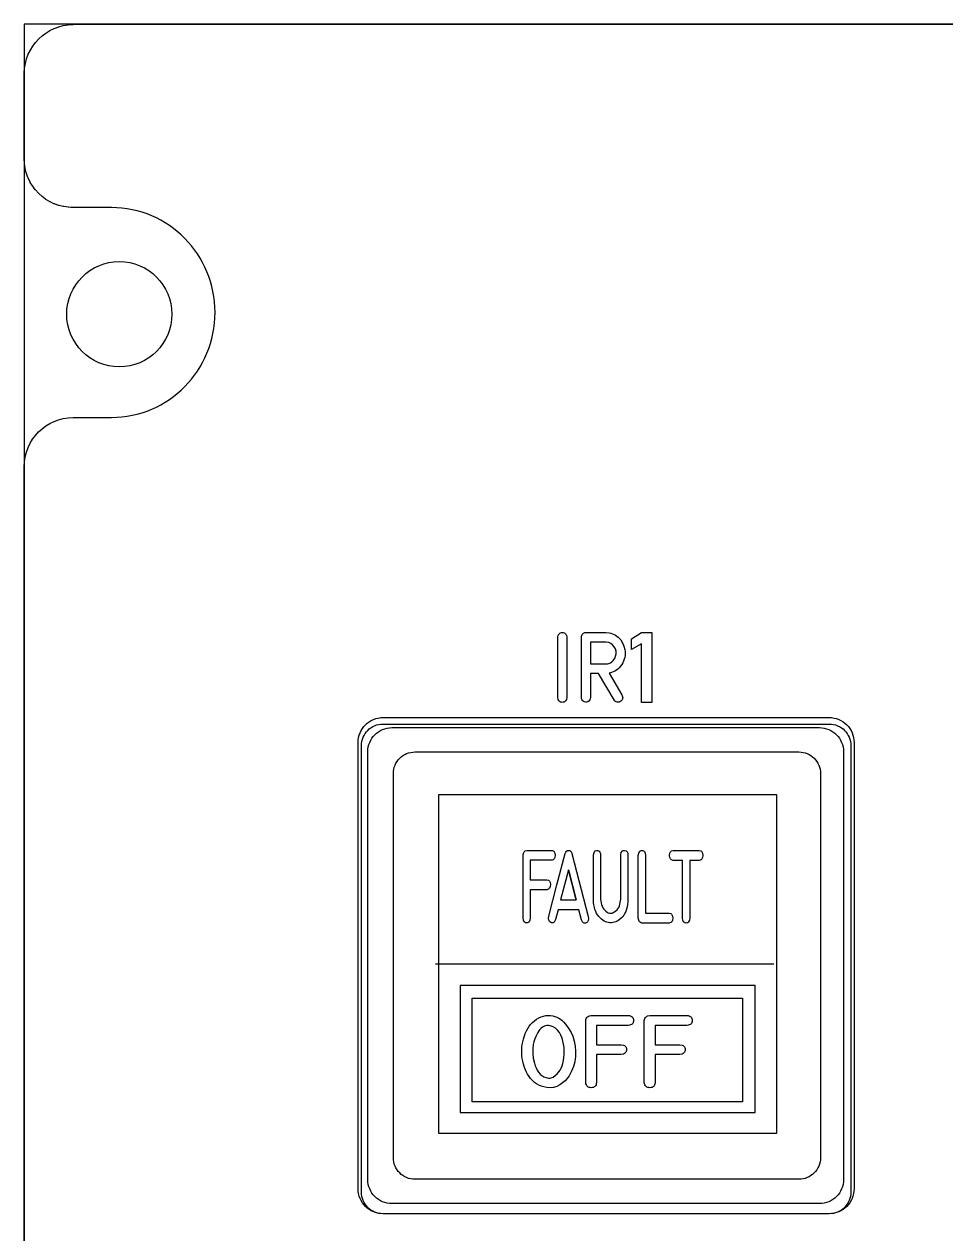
# Model space of a CAD drawing. Extents: x 214 to 359, y 82 to 686.
# Drawn here: x 214.4 to 258, y 564.2 to 621.4 of the extents above; entities that cross this region are included whole.
import ezdxf

# ---------------------------------------------------------------- set-up
doc = ezdxf.new("R2010")
doc.units = 0
for name, color, linetype in [('_BACKPANEL', 5, 'CONTINUOUS'), ('_ENGRAVING', 105, 'CONTINUOUS'), ('_LABELS', 30, 'CONTINUOUS'), ('_TOPLAYER', 1, 'CONTINUOUS')]:
    doc.layers.add(name, color=color, linetype=linetype)

msp = doc.modelspace()

# ---------------------------------------------------------------- linework, layer by layer
at = {"layer": '_BACKPANEL'}
for points in [[(214.375, 621.401), (214.375, 616.651), (214.375, 607.151), (214.375, 597.651), (214.375, 578.651), (214.375, 497.901), (214.375, 488.401), (359.375, 488.401), (359.375, 497.901), (359.375, 578.651), (359.375, 597.651), (359.375, 607.151), (359.375, 616.651), (359.375, 621.401)], [(216.387, 607.691), (216.4, 607.945), (216.437, 608.192), (216.499, 608.431), (216.582, 608.659), (216.687, 608.877), (216.812, 609.082), (216.955, 609.274), (217.116, 609.45), (217.292, 609.611), (217.484, 609.754), (217.689, 609.879), (217.906, 609.984), (218.135, 610.067), (218.374, 610.129), (218.621, 610.166), (218.875, 610.179), (219.129, 610.166), (219.376, 610.129), (219.615, 610.067), (219.843, 609.984), (220.061, 609.879), (220.266, 609.754), (220.458, 609.611), (220.634, 609.45), (220.795, 609.274), (220.938, 609.082), (221.063, 608.877), (221.168, 608.659), (221.251, 608.431), (221.313, 608.192), (221.35, 607.945), (221.363, 607.691), (221.35, 607.437), (221.313, 607.189), (221.251, 606.951), (221.168, 606.722), (221.063, 606.505), (220.938, 606.3), (220.795, 606.108), (220.634, 605.932), (220.458, 605.771), (220.266, 605.628), (220.061, 605.503), (219.843, 605.398), (219.615, 605.315), (219.376, 605.253), (219.129, 605.216), (218.875, 605.203), (218.621, 605.216), (218.374, 605.253), (218.135, 605.315), (217.906, 605.398), (217.689, 605.503), (217.484, 605.628), (217.292, 605.771), (217.116, 605.932), (216.955, 606.108), (216.812, 606.3), (216.687, 606.505), (216.582, 606.722), (216.499, 606.951), (216.437, 607.189), (216.4, 607.437)], [(231.35, 588.321), (252.446, 588.321), (252.551, 588.316), (252.653, 588.301), (252.752, 588.275), (252.846, 588.241), (252.936, 588.198), (253.021, 588.146), (253.1, 588.087), (253.173, 588.021), (253.239, 587.948), (253.298, 587.869), (253.349, 587.785), (253.392, 587.695), (253.427, 587.6), (253.452, 587.502), (253.468, 587.399), (253.473, 587.294), (253.473, 566.199), (253.468, 566.094), (253.452, 565.991), (253.427, 565.893), (253.392, 565.798), (253.349, 565.708), (253.298, 565.624), (253.239, 565.545), (253.173, 565.472), (253.1, 565.406), (253.021, 565.346), (252.936, 565.295), (252.846, 565.252), (252.752, 565.218), (252.653, 565.192), (252.551, 565.177), (252.446, 565.171), (231.35, 565.171), (231.245, 565.177), (231.143, 565.192), (231.044, 565.218), (230.95, 565.252), (230.86, 565.295), (230.775, 565.346), (230.696, 565.406), (230.623, 565.472), (230.557, 565.545), (230.498, 565.624), (230.447, 565.708), (230.403, 565.798), (230.369, 565.893), (230.344, 565.991), (230.328, 566.094), (230.323, 566.199), (230.323, 587.294), (230.328, 587.399), (230.344, 587.502), (230.369, 587.6), (230.403, 587.695), (230.447, 587.785), (230.498, 587.869), (230.557, 587.948), (230.623, 588.021), (230.696, 588.087), (230.775, 588.146), (230.86, 588.198), (230.95, 588.241), (231.044, 588.275), (231.143, 588.301), (231.245, 588.316)]]:
    msp.add_lwpolyline(points, close=True, dxfattribs=at)
at = {"layer": '_ENGRAVING'}
for points in [[(240.041, 589.573), (240.015, 589.473), (239.995, 589.434), (239.97, 589.403), (239.941, 589.378), (239.907, 589.36), (239.868, 589.35), (239.825, 589.346), (239.781, 589.35), (239.743, 589.361), (239.709, 589.379), (239.68, 589.403), (239.655, 589.435), (239.635, 589.474), (239.61, 589.573), (239.61, 592.42), (239.635, 592.519), (239.655, 592.558), (239.68, 592.59), (239.709, 592.615), (239.743, 592.633), (239.781, 592.644), (239.825, 592.648), (239.868, 592.644), (239.907, 592.634), (239.941, 592.616), (239.97, 592.591), (239.995, 592.559), (240.015, 592.52), (240.041, 592.42)], [(242.644, 589.7), (242.677, 589.613), (242.682, 589.572), (242.679, 589.532), (242.668, 589.495), (242.65, 589.46), (242.59, 589.394), (242.552, 589.371), (242.511, 589.357), (242.468, 589.353), (242.422, 589.357), (242.378, 589.37), (242.34, 589.391), (242.308, 589.42), (242.283, 589.457), (241.534, 590.711), (241.155, 590.711), (241.155, 589.578), (241.147, 589.512), (241.125, 589.457), (241.087, 589.411), (241.035, 589.375), (240.976, 589.354), (240.919, 589.35), (240.863, 589.365), (240.81, 589.399), (240.774, 589.435), (240.747, 589.477), (240.732, 589.524), (240.727, 589.578), (240.727, 592.423), (240.73, 592.468), (240.742, 592.51), (240.761, 592.548), (240.788, 592.583), (240.821, 592.611), (240.857, 592.632), (240.896, 592.644), (240.939, 592.649), (241.882, 592.649), (242.046, 592.634), (242.125, 592.616), (242.2, 592.591), (242.272, 592.559), (242.342, 592.519), (242.473, 592.419), (242.586, 592.297), (242.676, 592.159), (242.742, 592.006), (242.784, 591.837), (242.795, 591.743), (242.798, 591.651), (242.793, 591.56), (242.778, 591.471), (242.755, 591.383), (242.723, 591.297), (242.682, 591.212), (242.633, 591.129), (242.577, 591.051), (242.517, 590.981), (242.452, 590.919), (242.383, 590.864), (242.309, 590.818), (242.232, 590.781), (242.149, 590.751), (242.063, 590.729), (242.034, 590.724)], [(244.052, 589.346), (243.564, 589.346), (243.564, 592.11), (243.096, 591.844), (243.096, 592.352), (243.564, 592.643), (244.052, 592.643)], [(241.882, 591.164), (241.958, 591.17), (242.031, 591.189), (242.101, 591.22), (242.168, 591.264), (242.229, 591.317), (242.278, 591.379), (242.317, 591.448), (242.345, 591.525), (242.368, 591.646), (242.364, 591.761), (242.335, 591.87), (242.28, 591.973), (242.205, 592.062), (242.117, 592.129), (242.017, 592.173), (241.903, 592.194), (241.155, 592.194), (241.155, 591.164)], [(231.359, 588.629), (252.434, 588.629), (252.556, 588.623), (252.675, 588.605), (252.789, 588.575), (252.899, 588.536), (253.003, 588.486), (253.101, 588.426), (253.193, 588.358), (253.277, 588.281), (253.354, 588.196), (253.422, 588.105), (253.482, 588.007), (253.532, 587.903), (253.572, 587.793), (253.601, 587.679), (253.619, 587.56), (253.625, 587.438), (253.625, 566.363), (253.619, 566.241), (253.601, 566.122), (253.572, 566.008), (253.532, 565.899), (253.482, 565.794), (253.422, 565.696), (253.354, 565.605), (253.277, 565.52), (253.193, 565.443), (253.101, 565.375), (253.003, 565.316), (252.899, 565.266), (252.789, 565.226), (252.675, 565.196), (252.556, 565.178), (252.434, 565.172), (231.359, 565.172), (231.237, 565.178), (231.118, 565.196), (231.004, 565.226), (230.895, 565.266), (230.791, 565.316), (230.692, 565.375), (230.601, 565.443), (230.516, 565.52), (230.44, 565.605), (230.371, 565.696), (230.312, 565.794), (230.262, 565.899), (230.222, 566.008), (230.193, 566.122), (230.175, 566.241), (230.168, 566.363), (230.168, 587.438), (230.175, 587.56), (230.193, 587.679), (230.222, 587.793), (230.262, 587.903), (230.312, 588.007), (230.371, 588.105), (230.44, 588.196), (230.516, 588.281), (230.601, 588.358), (230.692, 588.426), (230.791, 588.486), (230.895, 588.536), (231.004, 588.575), (231.118, 588.605), (231.237, 588.623)], [(231.767, 588.151), (251.983, 588.151), (252.1, 588.145), (252.214, 588.127), (252.323, 588.099), (252.428, 588.061), (252.528, 588.013), (252.622, 587.956), (252.71, 587.89), (252.791, 587.817), (252.865, 587.736), (252.93, 587.648), (252.988, 587.554), (253.036, 587.454), (253.074, 587.349), (253.102, 587.239), (253.119, 587.126), (253.125, 587.009), (253.125, 566.793), (253.119, 566.675), (253.102, 566.562), (253.074, 566.452), (253.036, 566.347), (252.988, 566.247), (252.93, 566.153), (252.865, 566.065), (252.791, 565.984), (252.71, 565.911), (252.622, 565.845), (252.528, 565.788), (252.428, 565.74), (252.323, 565.702), (252.214, 565.674), (252.1, 565.656), (251.983, 565.651), (231.767, 565.651), (231.65, 565.656), (231.536, 565.674), (231.427, 565.702), (231.322, 565.74), (231.222, 565.788), (231.128, 565.845), (231.04, 565.911), (230.959, 565.984), (230.885, 566.065), (230.82, 566.153), (230.762, 566.247), (230.714, 566.347), (230.676, 566.452), (230.648, 566.562), (230.631, 566.675), (230.625, 566.793), (230.625, 587.009), (230.631, 587.126), (230.648, 587.239), (230.676, 587.349), (230.714, 587.454), (230.762, 587.554), (230.82, 587.648), (230.885, 587.736), (230.959, 587.817), (231.04, 587.89), (231.128, 587.956), (231.222, 588.013), (231.322, 588.061), (231.427, 588.099), (231.536, 588.127), (231.65, 588.145)]]:
    msp.add_lwpolyline(points, close=True, dxfattribs=at)
at = {"layer": '_LABELS'}
for points in [[(249.968, 568.977), (249.968, 584.979), (233.968, 584.979), (233.968, 568.977)], [(237.968, 579.152), (237.968, 582.112), (237.987, 582.21), (238.022, 582.282), (238.073, 582.329), (238.14, 582.35), (239.313, 582.35), (239.353, 582.343), (239.387, 582.329), (239.416, 582.308), (239.44, 582.282), (239.471, 582.21), (239.482, 582.113), (239.471, 582.016), (239.439, 581.945), (239.415, 581.919), (239.386, 581.899), (239.351, 581.886), (239.311, 581.879), (238.308, 581.879), (238.308, 580.961), (239.09, 580.961), (239.164, 580.94), (239.193, 580.921), (239.217, 580.896), (239.249, 580.827), (239.26, 580.734), (239.25, 580.64), (239.219, 580.568), (239.195, 580.54), (239.166, 580.518), (239.09, 580.489), (238.308, 580.489), (238.308, 579.152), (238.294, 579.05), (238.261, 578.977), (238.239, 578.952), (238.211, 578.933), (238.18, 578.921), (238.144, 578.917), (238.108, 578.92), (238.076, 578.93), (238.048, 578.948), (238.024, 578.974), (237.988, 579.048)], [(239.181, 579.238), (239.57, 580.717), (239.96, 582.196), (239.984, 582.263), (240.019, 582.311), (240.064, 582.34), (240.118, 582.35), (240.173, 582.341), (240.218, 582.313), (240.253, 582.264), (240.278, 582.196), (241.055, 579.229), (241.063, 579.121), (241.048, 579.034), (241.01, 578.969), (240.984, 578.944), (240.951, 578.924), (240.917, 578.911), (240.885, 578.907), (240.855, 578.911), (240.827, 578.925), (240.776, 578.977), (240.734, 579.065), (240.609, 579.545), (239.621, 579.545), (239.5, 579.076), (239.457, 578.989), (239.433, 578.958), (239.406, 578.936), (239.377, 578.923), (239.347, 578.919), (239.314, 578.924), (239.279, 578.938), (239.22, 578.984), (239.183, 579.049), (239.17, 579.134)], [(242.929, 580.046), (242.929, 580.013), (242.924, 579.912), (242.908, 579.788), (242.886, 579.672), (242.857, 579.565), (242.822, 579.466), (242.781, 579.375), (242.733, 579.293), (242.68, 579.22), (242.619, 579.154), (242.491, 579.049), (242.425, 579.008), (242.358, 578.975), (242.289, 578.951), (242.22, 578.935), (242.15, 578.926), (242.079, 578.926), (242.008, 578.934), (241.938, 578.95), (241.87, 578.974), (241.804, 579.007), (241.675, 579.095), (241.553, 579.216), (241.497, 579.288), (241.448, 579.368), (241.405, 579.456), (241.369, 579.552), (241.34, 579.655), (241.318, 579.767), (241.303, 579.886), (241.294, 580.013), (241.294, 580.046), (241.294, 582.115), (241.308, 582.206), (241.342, 582.281), (241.385, 582.329), (241.438, 582.35), (241.501, 582.345), (241.56, 582.317), (241.602, 582.269), (241.628, 582.202), (241.636, 582.115), (241.636, 580.046), (241.658, 579.866), (241.679, 579.784), (241.707, 579.709), (241.741, 579.64), (241.781, 579.577), (241.828, 579.52), (241.882, 579.469), (241.939, 579.428), (241.997, 579.398), (242.056, 579.382), (242.115, 579.378), (242.175, 579.386), (242.236, 579.407), (242.298, 579.44), (242.36, 579.486), (242.413, 579.535), (242.458, 579.592), (242.495, 579.655), (242.525, 579.724), (242.567, 579.878), (242.588, 580.046), (242.588, 582.115), (242.59, 582.161), (242.612, 582.25), (242.65, 582.31), (242.675, 582.33), (242.704, 582.343), (242.773, 582.347), (242.841, 582.325), (242.868, 582.305), (242.89, 582.279), (242.919, 582.209), (242.929, 582.115)], [(243.59, 578.912), (243.523, 578.932), (243.472, 578.977), (243.437, 579.048), (243.417, 579.145), (243.417, 582.112), (243.438, 582.217), (243.474, 582.292), (243.499, 582.318), (243.527, 582.336), (243.559, 582.347), (243.594, 582.349), (243.63, 582.345), (243.662, 582.333), (243.689, 582.314), (243.711, 582.288), (243.744, 582.214), (243.759, 582.112), (243.759, 579.38), (244.878, 579.382), (244.954, 579.357), (244.983, 579.335), (245.007, 579.308), (245.039, 579.236), (245.049, 579.141), (245.037, 579.046), (245.005, 578.977), (244.981, 578.951), (244.952, 578.932), (244.877, 578.912)], [(245.514, 579.149), (245.514, 581.877), (245.069, 581.877), (244.995, 581.899), (244.966, 581.919), (244.942, 581.945), (244.911, 582.017), (244.9, 582.113), (244.911, 582.209), (244.943, 582.281), (244.967, 582.307), (244.996, 582.328), (245.069, 582.35), (246.3, 582.35), (246.373, 582.329), (246.402, 582.308), (246.425, 582.282), (246.457, 582.21), (246.468, 582.113), (246.457, 582.016), (246.426, 581.944), (246.402, 581.918), (246.374, 581.898), (246.339, 581.884), (246.3, 581.877), (245.856, 581.877), (245.856, 579.149), (245.834, 579.045), (245.797, 578.971), (245.773, 578.945), (245.745, 578.927), (245.713, 578.917), (245.677, 578.914), (245.642, 578.918), (245.611, 578.93), (245.584, 578.948), (245.561, 578.974), (245.529, 579.047)], [(240.486, 580.016), (240.117, 581.426), (239.746, 580.016)], [(240.117, 581.426), (240.486, 580.016)], [(234.995, 575.961), (234.995, 575.819), (234.995, 569.961), (248.941, 569.961), (248.941, 575.961)], [(235.565, 575.363), (248.351, 575.363), (248.351, 570.461), (235.565, 570.461)], [(240.318, 573.562), (240.389, 573.328), (240.433, 573.091), (240.452, 572.849), (240.444, 572.602), (240.41, 572.359), (240.35, 572.127), (240.262, 571.906), (240.148, 571.695), (240.06, 571.572), (239.957, 571.459), (239.839, 571.355), (239.707, 571.261), (239.564, 571.186), (239.414, 571.141), (239.256, 571.124), (239.091, 571.136), (238.958, 571.164), (238.832, 571.202), (238.715, 571.252), (238.606, 571.312), (238.505, 571.383), (238.412, 571.466), (238.327, 571.559), (238.25, 571.663), (238.181, 571.774), (238.119, 571.889), (238.066, 572.006), (238.02, 572.127), (237.982, 572.25), (237.952, 572.377), (237.93, 572.507), (237.915, 572.64), (237.908, 572.774), (237.909, 572.907), (237.917, 573.04), (237.933, 573.171), (237.957, 573.302), (237.988, 573.431), (238.073, 573.688), (238.127, 573.812), (238.188, 573.926), (238.257, 574.032), (238.333, 574.129), (238.416, 574.218), (238.507, 574.297), (238.606, 574.368), (238.712, 574.431), (238.82, 574.48), (238.931, 574.516), (239.044, 574.537), (239.16, 574.544), (239.269, 574.539), (239.373, 574.525), (239.471, 574.501), (239.565, 574.467), (239.653, 574.423), (239.737, 574.37), (239.815, 574.307), (239.889, 574.235), (240.021, 574.077), (240.137, 573.912), (240.236, 573.74)], [(239.174, 574.07), (239.093, 574.065), (239.018, 574.05), (238.947, 574.024), (238.881, 573.988), (238.821, 573.941), (238.765, 573.885), (238.715, 573.818), (238.669, 573.74), (238.592, 573.581), (238.53, 573.434), (238.483, 573.299), (238.453, 573.176), (238.429, 572.988), (238.427, 572.764), (238.451, 572.524), (238.503, 572.286), (238.541, 572.171), (238.587, 572.062), (238.642, 571.958), (238.705, 571.861), (238.777, 571.774), (238.86, 571.703), (238.953, 571.649), (239.056, 571.61), (239.179, 571.588), (239.237, 571.588), (239.293, 571.596), (239.346, 571.612), (239.398, 571.634), (239.494, 571.702), (239.581, 571.787), (239.656, 571.874), (239.72, 571.963), (239.772, 572.055), (239.817, 572.159), (239.853, 572.277), (239.882, 572.411), (239.904, 572.559), (239.916, 572.715), (239.918, 572.871), (239.908, 573.027), (239.888, 573.182), (239.856, 573.334), (239.811, 573.478), (239.755, 573.614), (239.685, 573.743), (239.602, 573.856), (239.503, 573.947), (239.388, 574.015), (239.258, 574.06)], [(240.931, 571.365), (240.931, 574.307), (240.942, 574.359), (240.959, 574.405), (240.982, 574.444), (241.012, 574.477), (241.047, 574.503), (241.088, 574.523), (241.188, 574.544), (242.943, 574.544), (243.002, 574.537), (243.053, 574.523), (243.097, 574.502), (243.132, 574.476), (243.16, 574.443), (243.179, 574.405), (243.191, 574.359), (243.195, 574.308), (243.191, 574.257), (243.179, 574.212), (243.159, 574.173), (243.131, 574.141), (243.095, 574.115), (243.051, 574.096), (243, 574.082), (242.94, 574.075), (241.44, 574.075), (241.44, 573.163), (242.61, 573.163), (242.719, 573.143), (242.763, 573.123), (242.798, 573.098), (242.826, 573.067), (242.846, 573.03), (242.859, 572.987), (242.863, 572.938), (242.86, 572.888), (242.849, 572.844), (242.829, 572.806), (242.802, 572.773), (242.766, 572.745), (242.722, 572.723), (242.61, 572.694), (241.44, 572.694), (241.44, 571.365), (241.433, 571.311), (241.418, 571.264), (241.397, 571.224), (241.37, 571.191), (241.336, 571.165), (241.295, 571.147), (241.248, 571.135), (241.195, 571.131), (241.141, 571.134), (241.093, 571.144), (241.051, 571.162), (241.015, 571.188), (240.985, 571.221), (240.961, 571.261), (240.943, 571.309)], [(243.703, 571.365), (243.703, 574.307), (243.714, 574.359), (243.731, 574.405), (243.754, 574.444), (243.784, 574.477), (243.819, 574.503), (243.86, 574.523), (243.96, 574.544), (245.715, 574.544), (245.774, 574.537), (245.825, 574.523), (245.869, 574.502), (245.904, 574.476), (245.932, 574.443), (245.951, 574.405), (245.963, 574.359), (245.967, 574.308), (245.963, 574.257), (245.951, 574.212), (245.931, 574.173), (245.903, 574.141), (245.867, 574.115), (245.823, 574.096), (245.771, 574.082), (245.712, 574.075), (244.212, 574.075), (244.212, 573.163), (245.382, 573.163), (245.491, 573.143), (245.535, 573.123), (245.57, 573.098), (245.598, 573.067), (245.618, 573.03), (245.631, 572.987), (245.635, 572.938), (245.632, 572.888), (245.621, 572.844), (245.601, 572.806), (245.574, 572.773), (245.538, 572.745), (245.494, 572.723), (245.382, 572.694), (244.212, 572.694), (244.212, 571.365), (244.204, 571.311), (244.19, 571.264), (244.169, 571.224), (244.142, 571.191), (244.108, 571.165), (244.067, 571.147), (244.02, 571.135), (243.967, 571.131), (243.913, 571.134), (243.865, 571.144), (243.823, 571.162), (243.787, 571.188), (243.757, 571.221), (243.733, 571.261), (243.715, 571.309)]]:
    msp.add_lwpolyline(points, close=True, dxfattribs=at)
msp.add_lwpolyline([(233.828, 576.978), (249.828, 576.978)], dxfattribs=at)
at = {"layer": '_TOPLAYER'}
msp.add_lwpolyline([(214.38, 538.992), (214.38, 570.129), (214.377, 570.64), (214.375, 571.151), (214.375, 586.651), (214.38, 600.483), (214.392, 600.721), (214.427, 600.951), (214.483, 601.174), (214.561, 601.387), (214.658, 601.59), (214.773, 601.781), (214.906, 601.96), (215.054, 602.125), (215.218, 602.275), (215.395, 602.409), (215.586, 602.526), (215.787, 602.625), (215.999, 602.704), (216.22, 602.762), (216.449, 602.799), (216.685, 602.813), (218.498, 602.813), (218.75, 602.819), (218.999, 602.838), (219.245, 602.87), (219.486, 602.914), (219.724, 602.97), (219.957, 603.037), (220.185, 603.115), (220.407, 603.205), (220.625, 603.304), (220.836, 603.414), (221.042, 603.534), (221.241, 603.664), (221.433, 603.802), (221.618, 603.95), (221.796, 604.106), (221.967, 604.271), (222.129, 604.443), (222.283, 604.624), (222.429, 604.811), (222.566, 605.006), (222.693, 605.207), (222.811, 605.415), (222.92, 605.628), (223.018, 605.848), (223.106, 606.073), (223.183, 606.303), (223.249, 606.538), (223.304, 606.777), (223.347, 607.02), (223.378, 607.267), (223.397, 607.518), (223.403, 607.772), (223.397, 608.026), (223.378, 608.277), (223.347, 608.524), (223.304, 608.768), (223.249, 609.007), (223.183, 609.242), (223.106, 609.472), (223.018, 609.697), (222.92, 609.916), (222.811, 610.13), (222.693, 610.338), (222.566, 610.539), (222.429, 610.734), (222.283, 610.921), (222.129, 611.102), (221.967, 611.274), (221.796, 611.439), (221.618, 611.595), (221.433, 611.743), (221.241, 611.882), (221.042, 612.011), (220.836, 612.131), (220.625, 612.241), (220.407, 612.341), (220.185, 612.43), (219.957, 612.508), (219.724, 612.576), (219.486, 612.631), (219.245, 612.675), (218.999, 612.707), (218.75, 612.726), (218.498, 612.733), (216.697, 612.733), (216.581, 612.734), (216.466, 612.744), (216.454, 612.744), (216.244, 612.776), (216.218, 612.776), (216.023, 612.827), (216.007, 612.832), (215.991, 612.837), (215.813, 612.902), (215.777, 612.917), (215.609, 612.999), (215.599, 612.999), (215.588, 613.007), (215.575, 613.012), (215.4, 613.119), (215.395, 613.128), (215.39, 613.129), (215.218, 613.258), (215.062, 613.401), (215.051, 613.412), (214.912, 613.565), (214.902, 613.576), (214.778, 613.742), (214.768, 613.754), (214.666, 613.924), (214.651, 613.953), (214.566, 614.129), (214.559, 614.142), (214.554, 614.157), (214.486, 614.344), (214.481, 614.358), (214.476, 614.372), (214.425, 614.574), (214.425, 614.584), (214.392, 614.799), (214.392, 614.814), (214.381, 615.044), (214.381, 616.733), (214.381, 619.085), (214.396, 619.319), (214.433, 619.547), (214.492, 619.767), (214.571, 619.977), (214.669, 620.177), (214.785, 620.366), (214.918, 620.542), (215.067, 620.704), (215.23, 620.852), (215.406, 620.984), (215.595, 621.099), (215.796, 621.196), (216.006, 621.273), (216.225, 621.331), (216.452, 621.367), (216.685, 621.38), (216.695, 621.401), (357.094, 621.398)], dxfattribs=at)
msp.add_lwpolyline([(232.86, 587.001), (251.009, 587.001), (251.114, 586.995), (251.216, 586.98), (251.315, 586.955), (251.409, 586.92), (251.499, 586.877), (251.583, 586.826), (251.662, 586.767), (251.735, 586.701), (251.801, 586.628), (251.86, 586.549), (251.911, 586.465), (251.954, 586.375), (251.989, 586.281), (252.014, 586.182), (252.029, 586.08), (252.034, 585.975), (252.034, 567.826), (252.029, 567.721), (252.014, 567.619), (251.989, 567.52), (251.954, 567.426), (251.911, 567.336), (251.86, 567.252), (251.801, 567.173), (251.735, 567.1), (251.662, 567.034), (251.583, 566.975), (251.499, 566.924), (251.409, 566.881), (251.315, 566.846), (251.216, 566.821), (251.114, 566.806), (251.009, 566.801), (232.86, 566.801), (232.755, 566.806), (232.653, 566.821), (232.554, 566.846), (232.46, 566.881), (232.37, 566.924), (232.286, 566.975), (232.207, 567.034), (232.134, 567.1), (232.068, 567.173), (232.009, 567.252), (231.958, 567.336), (231.915, 567.426), (231.88, 567.52), (231.855, 567.619), (231.84, 567.721), (231.834, 567.826), (231.834, 585.975), (231.84, 586.08), (231.855, 586.182), (231.88, 586.281), (231.915, 586.375), (231.958, 586.465), (232.009, 586.549), (232.068, 586.628), (232.134, 586.701), (232.207, 586.767), (232.286, 586.826), (232.37, 586.877), (232.46, 586.92), (232.554, 586.955), (232.653, 586.98), (232.755, 586.995)], close=True, dxfattribs=at)

doc.saveas('drawing.dxf')
